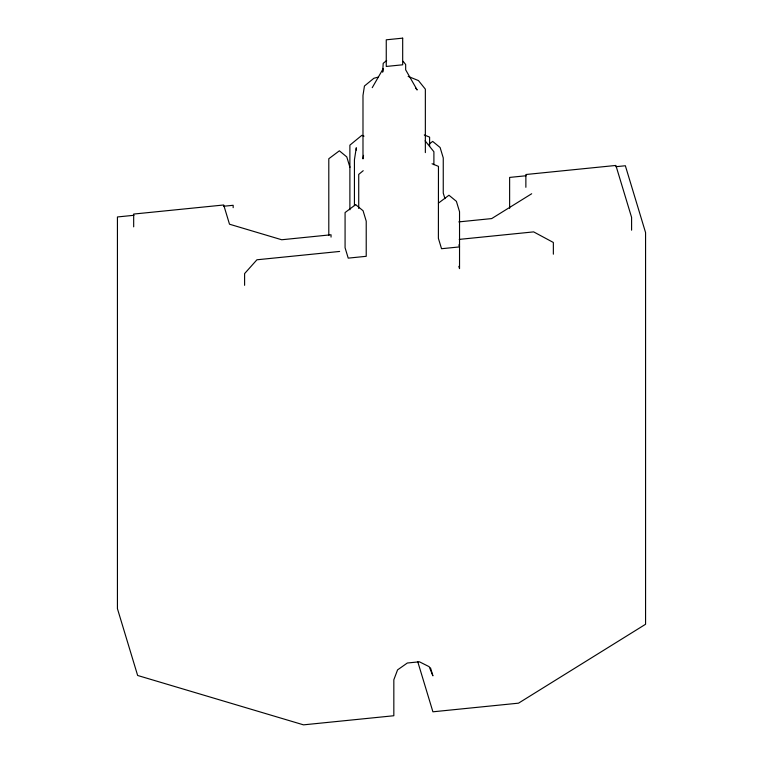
<?xml version="1.0" encoding="UTF-8"?>
<svg xmlns="http://www.w3.org/2000/svg" width="763" height="763" viewBox="0 0 763 763"><rect width="100%" height="100%" fill="white"/><g stroke="black" fill="none" stroke-linecap="round" stroke-linejoin="round"><path stroke-width="1.14" d="M363.531 155.366L362.988 158.904L362.988 95.442L364.437 86.019L373.86 78.284L378.429 77.053M372.239 87.669L383.198 68.67L382.664 72.142L383.198 63.339L386.679 60.487M363.226 170.693L358.724 174.393L358.724 208.49M429.159 144.054L432.688 141.413L440.117 147.517L443.255 157.912L443.255 193.087L444.943 198.647M438.391 203.158L448.968 195.233L456.398 201.346L459.536 211.732L459.536 268.624L458.849 266.354M531.687 193.745L491.696 218.58L458.801 221.899M133.973 215.29L117.435 216.959L117.435 608.664L137.645 675.474L303.512 724.85L393.832 715.742L393.832 679.776L397.571 669.876L407.337 663.009L419.412 661.798L429.178 666.69L432.907 675.837L430.494 667.854M223.721 206.239L233.163 205.295L233.163 207.67M526.155 175.748L509.627 177.417L509.627 208.375M615.903 166.706L625.355 165.752L645.565 232.562L645.565 624.268L518.506 703.171L432.907 711.803L417.733 661.645M339.63 251.447L256.931 259.782L244.599 273.593L244.599 285.324M459.221 239.391L533.652 231.885L553.356 242.472L553.356 254.193M408.138 76.395L418.448 80.573L425.353 89.157L425.353 152.61M424.276 134.956L429.607 137.121L429.607 146.525M364.018 136.157L361.881 135.299L349.883 145.161L349.883 209.806M432.049 163.759L438.458 166.363L438.391 238.333L441.539 248.719L459.536 246.907L458.906 244.828M403.122 61.326L405.668 64.493L405.668 69.824L417.17 89.977L415.711 88.174M425.105 140.821L433.899 151.751L433.899 164.684M349.94 167.316L346.793 156.93L339.363 150.816L328.796 158.742L328.796 235.405M631.592 230.178L631.592 217.388L615.884 165.447L525.869 174.517L525.869 187.307M356.283 150.111L356.283 147.755L354.433 159.763L354.433 205.609M331.037 237.102L331.037 234.775L281.709 239.754L229.501 224.208L223.693 204.989L133.678 214.06L133.678 226.849M355.644 204.646L345.076 212.562L345.076 247.737L348.214 258.132L366.221 256.311L366.221 221.146L363.074 210.75L355.644 204.646M402.683 38.15L386.259 39.81L386.259 66.448L402.683 64.798L402.683 38.15"/></g></svg>
